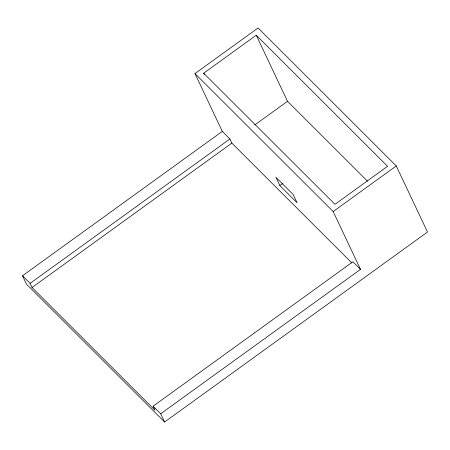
<?xml version="1.0" encoding="UTF-8"?>
<svg xmlns="http://www.w3.org/2000/svg" width="450" height="450" viewBox="0 0 450 450"><rect width="100%" height="100%" fill="white"/><g stroke="black" fill="none" stroke-linecap="round" stroke-linejoin="round"><path stroke-width="0.67" d="M194.974 73.569L258.069 27.973L396.27 165.96L427.5 232.031L164.604 422.027L26.404 284.04L22.5 275.782L222.3 131.383L194.974 73.569L333.174 211.556L360.501 269.37L160.701 413.769L164.604 422.027M203.687 73.221L256.264 35.218L387.557 166.309L334.974 204.311L203.687 73.221L204.289 74.492M360.501 269.37L352.901 261.782L153.101 406.181L155.053 410.31L32.051 287.499L30.099 283.371L229.899 138.971L222.3 131.383M254.706 124.993L287.499 101.295L256.264 35.218M32.051 287.499L231.857 143.106L229.899 138.971M279.838 185.558L275.929 177.3L293.209 194.552L297.113 202.809L279.838 185.558L282.988 183.279M333.174 211.556L396.27 165.96M287.499 101.295L367.566 181.237M231.857 143.106L351.877 262.941M22.5 275.782L30.099 283.371M153.101 406.181L160.701 413.769"/></g></svg>
